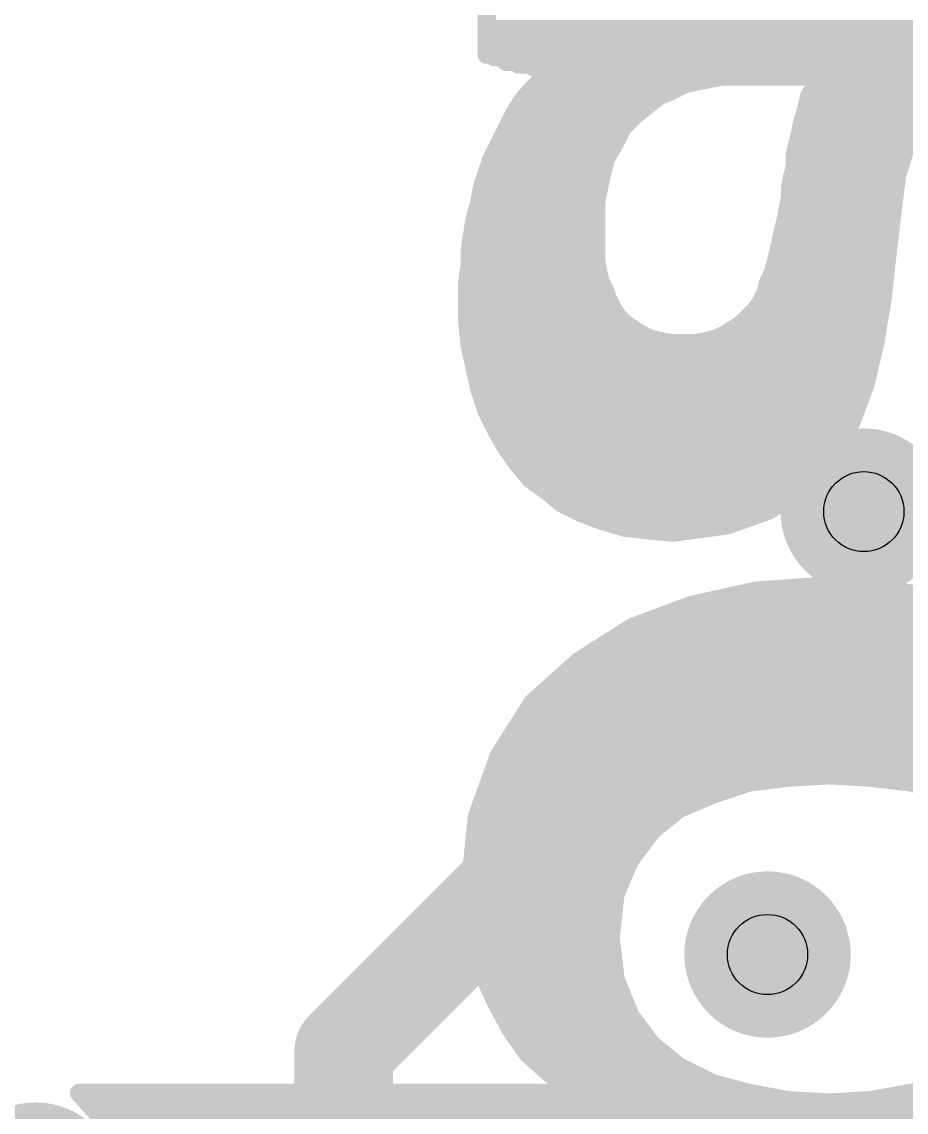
# Model space of a CAD drawing. Extents: x -44 to 63, y -21 to 59.
# Drawn here: x 7.166 to 10.811, y 24.036 to 28.53 of the extents above; entities that cross this region are included whole.
import ezdxf

# ---------------------------------------------------------------- set-up
doc = ezdxf.new("R2010")
doc.units = 0
for name, color, linetype in [('16', 132, 'CONTINUOUS'), ('18', 110, 'CONTINUOUS'), ('22', 40, 'CONTINUOUS'), ('44', 253, 'CONTINUOUS')]:
    doc.layers.add(name, color=color, linetype=linetype)

# ---------------------------------------------------------------- blocks, each defined once
blk = doc.blocks.new('ROUNDV')
at = {"const_width": 0.5}
blk.add_lwpolyline([(0, -0.25, 1), (0, 0.25, 1), (0, -0.25)], format="xyb", dxfattribs=at)

msp = doc.modelspace()

# ---------------------------------------------------------------- linework, layer by layer
at = {"layer": '16', "const_width": 0.4064}
for points in [[(8.4931, 24.2888), (9.8028, 25.5984)], [(9.8028, 25.5984), (13.2556, 25.5984)], [(8.4931, 20.0819), (8.4931, 24.2888)]]:
    msp.add_lwpolyline(points, dxfattribs=at)
at = {"layer": '16', "const_width": 0.2032}
for points in [[(9.8028, 25.7, 1), (9.8028, 25.4968)], [(9.8747, 25.5266, 1), (9.731, 25.6703)], [(8.5947, 24.2888, 1), (8.3915, 24.2888)], [(8.4213, 24.3606, 1), (8.565, 24.2169)]]:
    msp.add_lwpolyline(points, format="xyb", dxfattribs=at)
at = {"layer": '22', "const_width": 0.0762}
for points in [[(9.0825, 29.185), (9.0825, 28.395)], [(9.0825, 28.4988), (11.9084, 28.4988)], [(9.0825, 28.4226), (11.925, 28.4226)], [(9.0825, 28.395), (9.1025, 28.395)], [(9.1025, 28.395), (9.1125, 28.385)], [(9.1125, 28.385), (9.1325, 28.385)], [(9.1325, 28.385), (9.1525, 28.375)], [(9.1525, 28.375), (9.1625, 28.365)], [(9.1625, 28.365), (9.2025, 28.365)], [(9.2025, 28.365), (9.2125, 28.355)], [(9.2125, 28.355), (9.2525, 28.355)], [(9.2525, 28.355), (9.2725, 28.345)], [(9.2697, 28.3464), (11.9395, 28.3464)], [(9.2725, 28.345), (9.3525, 28.345)], [(9.3525, 28.345), (9.3125, 28.295)], [(9.3125, 28.295), (9.2625, 28.245)], [(9.9025, 28.275), (9.9525, 28.285)], [(9.9525, 28.285), (10.0025, 28.295)], [(10.0025, 28.295), (10.0525, 28.305)], [(10.0525, 28.305), (10.4725, 28.305)], [(10.4525, 28.285), (10.4325, 28.255)], [(10.4725, 28.305), (10.4525, 28.285)], [(9.2625, 28.245), (9.2225, 28.195)], [(9.2877, 28.2702), (9.8929, 28.2702)], [(9.7925, 28.225), (9.8425, 28.245)], [(9.8425, 28.245), (9.9025, 28.275)], [(10.4325, 28.255), (10.4125, 28.225)], [(10.4426, 28.2702), (10.9494, 28.2702)], [(9.2225, 28.195), (9.1925, 28.145)], [(9.2219, 28.194), (9.7538, 28.194)], [(9.7425, 28.185), (9.7925, 28.225)], [(10.4125, 28.225), (10.4025, 28.185)], [(10.4047, 28.194), (10.8797, 28.194)], [(9.1925, 28.145), (9.1625, 28.085)], [(9.6425, 28.095), (9.6925, 28.145)], [(9.6925, 28.145), (9.7425, 28.185)], [(10.3925, 28.145), (10.3825, 28.115)], [(10.4025, 28.185), (10.3925, 28.145)], [(10.8125, 28.025), (10.8525, 28.145)], [(9.1789, 28.1178), (9.6653, 28.1178)], [(10.3825, 28.115), (10.3725, 28.065)], [(10.3834, 28.1178), (10.8434, 28.1178)], [(9.1625, 28.085), (9.1325, 28.025)], [(9.6125, 28.035), (9.6425, 28.095)], [(10.3725, 28.065), (10.3625, 28.025)], [(9.1325, 28.025), (9.1025, 27.965)], [(9.1408, 28.0416), (9.6158, 28.0416)], [(9.5725, 27.965), (9.6125, 28.035)], [(10.3625, 28.025), (10.3525, 27.985)], [(10.3666, 28.0416), (10.818, 28.0416)], [(10.7725, 27.895), (10.8125, 28.025)], [(9.1025, 27.965), (9.0825, 27.905)], [(9.1027, 27.9654), (9.5727, 27.9654)], [(9.5525, 27.885), (9.5725, 27.965)], [(10.7725, 27.895), (10.3525, 27.985)], [(10.3525, 27.985), (10.3525, 27.935)], [(10.3525, 27.985), (10.7725, 27.895)], [(10.3525, 27.9654), (10.444, 27.9654)], [(10.444, 27.9654), (10.7942, 27.9654)], [(10.3525, 27.935), (10.3425, 27.895)], [(9.0825, 27.905), (9.0625, 27.845)], [(9.0772, 27.8892), (9.5536, 27.8892)], [(9.5325, 27.785), (9.5525, 27.885)], [(10.3425, 27.895), (10.3325, 27.845)], [(10.3413, 27.8892), (10.7718, 27.8892)], [(10.7525, 27.735), (10.7725, 27.895)], [(9.0625, 27.845), (9.0525, 27.785)], [(10.3325, 27.845), (10.3325, 27.805)], [(9.0525, 27.785), (9.0325, 27.715)], [(9.0572, 27.813), (9.5381, 27.813)], [(9.5325, 27.545), (9.5325, 27.785)], [(10.3325, 27.805), (10.3225, 27.755)], [(10.3325, 27.813), (10.7622, 27.813)], [(9.0387, 27.7368), (9.5325, 27.7368)], [(10.3225, 27.755), (10.3125, 27.705)], [(10.3189, 27.7368), (10.7527, 27.7368)], [(9.0325, 27.715), (9.0225, 27.655)], [(10.3125, 27.705), (10.3025, 27.665)], [(10.7325, 27.565), (10.7525, 27.735)], [(9.0225, 27.655), (9.0125, 27.585)], [(9.0234, 27.6606), (9.5325, 27.6606)], [(10.3025, 27.665), (10.2925, 27.615)], [(10.3016, 27.6606), (10.7437, 27.6606)], [(10.2925, 27.615), (10.2825, 27.575)], [(9.0125, 27.585), (9.0125, 27.525)], [(9.0125, 27.5844), (9.5325, 27.5844)], [(10.2825, 27.575), (10.2725, 27.535)], [(10.2849, 27.5844), (10.7348, 27.5844)], [(10.7125, 27.385), (10.7325, 27.565)], [(9.0125, 27.525), (9.0025, 27.455)], [(9.5425, 27.495), (9.5325, 27.545)], [(10.2725, 27.535), (10.2625, 27.495)], [(10.2725, 27.535), (10.7125, 27.385)], [(10.7125, 27.385), (10.2725, 27.535)], [(9.0101, 27.5082), (9.5399, 27.5082)], [(9.5525, 27.455), (9.5425, 27.495)], [(10.2625, 27.495), (10.2425, 27.455)], [(10.2658, 27.5082), (10.3511, 27.5082)], [(10.3511, 27.5082), (10.7262, 27.5082)], [(9.0025, 27.455), (9.0025, 27.295)], [(9.0025, 27.432), (9.564, 27.432)], [(9.5725, 27.415), (9.5525, 27.455)], [(10.2425, 27.455), (10.2325, 27.415)], [(10.2368, 27.432), (10.5746, 27.432)], [(10.5746, 27.432), (10.7177, 27.432)], [(9.5825, 27.385), (9.5725, 27.415)], [(9.6025, 27.345), (9.5825, 27.385)], [(10.2325, 27.415), (10.2125, 27.375)], [(10.6825, 27.205), (10.7125, 27.385)], [(9.0025, 27.3558), (9.5971, 27.3558)], [(9.6225, 27.315), (9.6025, 27.345)], [(10.1925, 27.345), (10.1625, 27.315)], [(10.2125, 27.375), (10.1925, 27.345)], [(10.1997, 27.3558), (10.7076, 27.3558)], [(9.0025, 27.295), (9.0125, 27.195)], [(9.6525, 27.285), (9.6225, 27.315)], [(10.1625, 27.315), (10.1325, 27.285)], [(9.004, 27.2796), (9.6606, 27.2796)], [(9.6825, 27.265), (9.6525, 27.285)], [(9.7125, 27.245), (9.6825, 27.265)], [(9.7525, 27.225), (9.7125, 27.245)], [(10.0725, 27.245), (10.0325, 27.225)], [(10.1025, 27.265), (10.0725, 27.245)], [(10.1325, 27.285), (10.1025, 27.265)], [(10.1244, 27.2796), (10.6949, 27.2796)], [(9.0117, 27.2034), (10.6821, 27.2034)], [(9.7925, 27.215), (9.7525, 27.225)], [(9.8425, 27.205), (9.7925, 27.215)], [(9.9425, 27.205), (9.8425, 27.205)], [(9.9925, 27.215), (9.9425, 27.205)], [(10.0325, 27.225), (9.9925, 27.215)], [(10.6425, 27.035), (10.6825, 27.205)], [(9.0125, 27.195), (9.0325, 27.105)], [(9.0276, 27.1272), (10.6642, 27.1272)], [(9.0325, 27.105), (9.0525, 27.015)], [(9.0445, 27.051), (10.6463, 27.051)], [(10.5825, 26.875), (10.6425, 27.035)], [(9.0525, 27.015), (9.0825, 26.925)], [(9.0659, 26.9748), (10.6199, 26.9748)], [(9.0825, 26.925), (9.1225, 26.845)], [(9.0957, 26.8986), (10.5914, 26.8986)], [(9.1225, 26.845), (9.1625, 26.775)], [(10.4925, 26.735), (10.5825, 26.875)], [(9.1354, 26.8224), (10.5487, 26.8224)], [(9.1625, 26.775), (9.2125, 26.705)], [(9.1831, 26.7462), (10.4997, 26.7462)], [(9.2125, 26.705), (9.2625, 26.645)], [(10.3825, 26.605), (10.4925, 26.735)], [(9.2417, 26.67), (10.4375, 26.67)], [(9.2625, 26.645), (9.3325, 26.595)], [(9.3325, 26.595), (9.3925, 26.545)], [(9.3339, 26.5938), (10.3651, 26.5938)], [(10.2425, 26.515), (10.3825, 26.605)], [(9.3925, 26.545), (9.4725, 26.505)], [(9.4473, 26.5176), (10.2465, 26.5176)], [(9.4725, 26.505), (9.5525, 26.475)], [(10.0725, 26.455), (10.2425, 26.515)], [(9.5525, 26.475), (9.6525, 26.445)], [(9.6525, 26.445), (9.7425, 26.435)], [(9.6849, 26.4414), (9.9728, 26.4414)], [(9.7425, 26.435), (9.8525, 26.425)], [(9.8525, 26.425), (10.0725, 26.455)], [(10.1925, 26.185), (9.9225, 26.125)], [(10.4725, 26.205), (10.1925, 26.185)], [(10.4925, 25.425), (10.4725, 26.205)], [(10.7725, 26.185), (10.4725, 26.205)], [(10.4725, 26.205), (10.4925, 25.425)], [(11.0525, 26.125), (10.7725, 26.185)], [(9.9225, 26.125), (9.6825, 26.035)], [(9.9747, 26.1366), (10.4743, 26.1366)], [(10.4743, 26.1366), (10.9984, 26.1366)], [(9.6825, 26.035), (9.4625, 25.895)], [(9.6825, 26.035), (10.0125, 25.345)], [(10.0125, 25.345), (9.6825, 26.035)], [(9.7502, 26.0604), (10.4762, 26.0604)], [(10.4762, 26.0604), (11.2319, 26.0604)], [(9.6027, 25.9842), (9.7068, 25.9842)], [(9.7068, 25.9842), (10.4782, 25.9842)], [(10.4782, 25.9842), (11.386, 25.9842)], [(9.4625, 25.895), (9.2725, 25.725)], [(9.4829, 25.908), (9.7432, 25.908)], [(9.7432, 25.908), (10.4801, 25.908)], [(10.4801, 25.908), (11.5111, 25.908)], [(9.3919, 25.8318), (9.7797, 25.8318)], [(9.7797, 25.8318), (10.4821, 25.8318)], [(10.4821, 25.8318), (11.5992, 25.8318)], [(9.2725, 25.725), (9.1325, 25.505)], [(9.3067, 25.7556), (9.8161, 25.7556)], [(9.8161, 25.7556), (10.484, 25.7556)], [(10.484, 25.7556), (11.6796, 25.7556)], [(9.2435, 25.6794), (9.8526, 25.6794)], [(9.8526, 25.6794), (10.486, 25.6794)], [(10.486, 25.6794), (11.7468, 25.6794)], [(9.195, 25.6032), (9.889, 25.6032)], [(9.889, 25.6032), (10.4879, 25.6032)], [(10.4879, 25.6032), (11.7987, 25.6032)], [(9.1325, 25.505), (9.0425, 25.255)], [(9.1465, 25.527), (9.9255, 25.527)], [(9.9255, 25.527), (10.4899, 25.527)], [(10.4899, 25.527), (11.8507, 25.527)], [(9.113, 25.4508), (9.9619, 25.4508)], [(9.9619, 25.4508), (10.4918, 25.4508)], [(10.4918, 25.4508), (11.8872, 25.4508)], [(10.1625, 25.395), (10.3225, 25.415)], [(10.3225, 25.415), (10.4925, 25.425)], [(10.4925, 25.425), (10.6625, 25.415)], [(10.6625, 25.415), (10.8325, 25.395)], [(9.0856, 25.3746), (9.9983, 25.3746)], [(9.9983, 25.3746), (10.1013, 25.3746)], [(10.0125, 25.345), (10.1625, 25.395)], [(10.8325, 25.395), (10.9825, 25.345)], [(9.8725, 25.285), (10.0125, 25.345)], [(9.0581, 25.2984), (9.9038, 25.2984)], [(9.7625, 25.195), (9.8725, 25.285)], [(9.0425, 25.255), (9.0125, 24.965)], [(9.0391, 25.2222), (9.7957, 25.2222)], [(9.6725, 25.075), (9.7625, 25.195)], [(9.0312, 25.146), (9.7257, 25.146)], [(9.0233, 25.0698), (9.6703, 25.0698)], [(9.6125, 24.935), (9.6725, 25.075)], [(9.0125, 24.965), (9.0225, 24.835)], [(9.0155, 24.9936), (9.6376, 24.9936)], [(9.0162, 24.9174), (9.6105, 24.9174)], [(9.5925, 24.755), (9.6125, 24.935)], [(9.022, 24.8412), (9.6021, 24.8412)], [(9.0225, 24.835), (9.0425, 24.715)], [(9.0342, 24.765), (9.5936, 24.765)], [(9.6125, 24.585), (9.5925, 24.755)], [(9.0425, 24.715), (9.0725, 24.595)], [(9.0491, 24.6888), (9.6003, 24.6888)], [(9.0681, 24.6126), (9.6093, 24.6126)], [(9.0725, 24.595), (9.1225, 24.485)], [(9.6725, 24.435), (9.6125, 24.585)], [(9.0991, 24.5364), (9.6319, 24.5364)], [(9.1225, 24.485), (9.1825, 24.375)], [(9.136, 24.4602), (9.6624, 24.4602)], [(9.7625, 24.315), (9.6725, 24.435)], [(9.1776, 24.384), (9.7108, 24.384)], [(9.1825, 24.375), (9.2525, 24.275)], [(9.2295, 24.3078), (9.7713, 24.3078)], [(9.8725, 24.225), (9.7625, 24.315)], [(9.2525, 24.275), (9.3425, 24.195)], [(9.3013, 24.2316), (9.8644, 24.2316)], [(9.3425, 24.195), (9.4425, 24.115)], [(10.0125, 24.155), (9.8725, 24.225)], [(9.392, 24.1554), (10.0117, 24.1554)], [(10.1625, 24.115), (10.0125, 24.155)], [(10.9825, 24.155), (10.8325, 24.115)], [(9.4425, 24.115), (7.4025, 24.115)], [(7.4025, 24.115), (7.4925, 24.015)], [(10.3225, 24.085), (10.1625, 24.115)], [(10.8325, 24.115), (10.6625, 24.085)], [(7.4347, 24.0792), (10.4211, 24.0792)], [(10.4925, 24.075), (10.3225, 24.085)], [(10.6625, 24.085), (10.4925, 24.075)], [(10.5639, 24.0792), (11.5583, 24.0792)], [(7.4925, 24.015), (7.5725, 23.915)], [(7.5021, 24.003), (11.9045, 24.003)]]:
    msp.add_lwpolyline(points, dxfattribs=at)
at = {"layer": '22', "const_width": 0.0381}
for points in [[(9.0825, 28.5179, 1), (9.0825, 28.4798)], [(9.0825, 28.4417, 1), (9.0825, 28.4036)], [(9.0634, 28.395, 1), (9.1015, 28.395)], [(9.0825, 28.4141, 1), (9.0825, 28.376)], [(9.116, 28.4085, 1), (9.089, 28.3815)], [(9.1125, 28.4041, 1), (9.1125, 28.366)], [(9.099, 28.3715, 1), (9.126, 28.3985)], [(9.1025, 28.376, 1), (9.1025, 28.4141)], [(9.141, 28.402, 1), (9.124, 28.368)], [(9.1325, 28.366, 1), (9.1325, 28.4041)], [(9.166, 28.3885, 1), (9.139, 28.3615)], [(9.144, 28.358, 1), (9.161, 28.392)], [(9.1625, 28.3841, 1), (9.1625, 28.346)], [(9.149, 28.3515, 1), (9.176, 28.3785)], [(9.216, 28.3785, 1), (9.189, 28.3515)], [(9.2125, 28.3741, 1), (9.2125, 28.336)], [(9.199, 28.3415, 1), (9.226, 28.3685)], [(9.2025, 28.346, 1), (9.2025, 28.3841)], [(9.261, 28.372, 1), (9.244, 28.338)], [(9.2697, 28.3655, 1), (9.2697, 28.3274)], [(9.2525, 28.336, 1), (9.2525, 28.3741)], [(9.2725, 28.3641, 1), (9.2725, 28.326)], [(9.264, 28.328, 1), (9.281, 28.362)], [(9.3674, 28.3331, 1), (9.3376, 28.3569)], [(9.3525, 28.326, 1), (9.3525, 28.3641)], [(9.2976, 28.3069, 1), (9.3274, 28.2831)], [(9.326, 28.2815, 1), (9.299, 28.3085)], [(9.9488, 28.3037, 1), (9.9562, 28.2663)], [(9.9562, 28.2663, 1), (9.9488, 28.3037)], [(9.9988, 28.3137, 1), (10.0062, 28.2763)], [(10.0062, 28.2763, 1), (9.9988, 28.3137)], [(10.0525, 28.324, 1), (10.0525, 28.2859)], [(10.0562, 28.2863, 1), (10.0488, 28.3237)], [(10.439, 28.2985, 1), (10.466, 28.2715)], [(10.4684, 28.2744, 1), (10.4366, 28.2956)], [(10.486, 28.2915, 1), (10.459, 28.3185)], [(10.4725, 28.2859, 1), (10.4725, 28.324)], [(9.249, 28.2585, 1), (9.276, 28.2315)], [(9.2774, 28.2331, 1), (9.2476, 28.2569)], [(9.2877, 28.2893, 1), (9.2877, 28.2512)], [(9.834, 28.262, 1), (9.851, 28.228)], [(9.8496, 28.2273, 1), (9.8354, 28.2627)], [(9.8988, 28.2937, 1), (9.9062, 28.2563)], [(9.8929, 28.2512, 1), (9.8929, 28.2893)], [(9.911, 28.258, 1), (9.894, 28.292)], [(10.4166, 28.2656, 1), (10.4484, 28.2444)], [(10.4484, 28.2444, 1), (10.4166, 28.2656)], [(10.4426, 28.2893, 1), (10.4426, 28.2512)], [(9.2219, 28.2131, 1), (9.2219, 28.175)], [(9.2076, 28.2069, 1), (9.2374, 28.1831)], [(9.2388, 28.1852, 1), (9.2062, 28.2048)], [(9.7538, 28.175, 1), (9.7538, 28.2131)], [(9.7854, 28.2427, 1), (9.7996, 28.2073)], [(9.8044, 28.2101, 1), (9.7806, 28.2399)], [(10.4047, 28.2131, 1), (10.4047, 28.175)], [(10.3966, 28.2356, 1), (10.4284, 28.2144)], [(10.431, 28.2204, 1), (10.394, 28.2296)], [(9.2095, 28.1365, 1), (9.1755, 28.1535)], [(9.6806, 28.1599, 1), (9.7044, 28.1301)], [(9.706, 28.1315, 1), (9.679, 28.1585)], [(9.7306, 28.1999, 1), (9.7544, 28.1701)], [(9.7544, 28.1701, 1), (9.7306, 28.1999)], [(10.4106, 28.139, 1), (10.3744, 28.151)], [(10.384, 28.1896, 1), (10.421, 28.1804)], [(10.421, 28.1804, 1), (10.384, 28.1896)], [(9.1789, 28.1369, 1), (9.1789, 28.0988)], [(9.1762, 28.1548, 1), (9.2088, 28.1352)], [(9.6653, 28.0988, 1), (9.6653, 28.1369)], [(10.3644, 28.121, 1), (10.4006, 28.109)], [(10.4012, 28.1113, 1), (10.3638, 28.1187)], [(10.3834, 28.1369, 1), (10.3834, 28.0988)], [(10.374, 28.1496, 1), (10.411, 28.1404)], [(9.1455, 28.0935, 1), (9.1795, 28.0765)], [(9.1795, 28.0765, 1), (9.1455, 28.0935)], [(9.629, 28.1085, 1), (9.656, 28.0815)], [(9.6595, 28.0865, 1), (9.6255, 28.1035)], [(10.391, 28.0604, 1), (10.354, 28.0696)], [(9.1155, 28.0335, 1), (9.1495, 28.0165)], [(9.1495, 28.0165, 1), (9.1155, 28.0335)], [(9.1408, 28.0607, 1), (9.1408, 28.0226)], [(9.5955, 28.0435, 1), (9.6295, 28.0265)], [(9.629, 28.0255, 1), (9.596, 28.0445)], [(9.6158, 28.0226, 1), (9.6158, 28.0607)], [(10.344, 28.0296, 1), (10.381, 28.0204)], [(10.381, 28.0204, 1), (10.344, 28.0296)], [(10.3666, 28.0607, 1), (10.3666, 28.0226)], [(10.3538, 28.0687, 1), (10.3912, 28.0613)], [(10.7944, 28.031, 1), (10.8306, 28.019)], [(10.8307, 28.0194, 1), (10.7943, 28.0306)], [(10.818, 28.0226, 1), (10.818, 28.0607)], [(9.1027, 27.9845, 1), (9.1027, 27.9464)], [(9.1206, 27.959, 1), (9.0844, 27.971)], [(9.591, 27.9604, 1), (9.554, 27.9696)], [(9.5727, 27.9464, 1), (9.5727, 27.9845)], [(10.3565, 28.0036, 1), (10.3485, 27.9664)], [(10.3565, 28.0036, 1), (10.3485, 27.9664)], [(10.334, 27.9896, 1), (10.371, 27.9804)], [(10.3525, 27.9845, 1), (10.3525, 27.9464)], [(10.3716, 27.985, 1), (10.3335, 27.985)], [(10.444, 27.9845, 1), (10.444, 27.9464)], [(10.444, 27.9464, 1), (10.444, 27.9845)], [(10.7942, 27.9464, 1), (10.7942, 27.9845)], [(9.0855, 27.9735, 1), (9.1195, 27.9565)], [(9.556, 27.9745, 1), (9.589, 27.9555)], [(10.3335, 27.935, 1), (10.3716, 27.935)], [(10.371, 27.9304, 1), (10.334, 27.9396)], [(9.0772, 27.9083, 1), (9.0772, 27.8702)], [(9.0644, 27.911, 1), (9.1006, 27.899)], [(9.1006, 27.899, 1), (9.0644, 27.911)], [(9.5712, 27.8813, 1), (9.5338, 27.8887)], [(9.5536, 27.8702, 1), (9.5536, 27.9083)], [(10.3413, 27.9083, 1), (10.3413, 27.8702)], [(10.324, 27.8996, 1), (10.361, 27.8904)], [(10.3612, 27.8913, 1), (10.3238, 27.8987)], [(10.7543, 27.9006, 1), (10.7907, 27.8894)], [(10.7914, 27.8926, 1), (10.7536, 27.8974)], [(10.7685, 27.8764, 1), (10.7765, 27.9136)], [(10.7685, 27.8764, 1), (10.7765, 27.9136)], [(10.7718, 27.8702, 1), (10.7718, 27.9083)], [(9.0444, 27.851, 1), (9.0806, 27.839)], [(9.0813, 27.8419, 1), (9.0437, 27.8481)], [(9.534, 27.8896, 1), (9.571, 27.8804)], [(10.3516, 27.845, 1), (10.3135, 27.845)], [(10.3138, 27.8487, 1), (10.3512, 27.8413)], [(9.0708, 27.7798, 1), (9.0342, 27.7902)], [(9.0572, 27.8321, 1), (9.0572, 27.794)], [(9.5516, 27.785, 1), (9.5135, 27.785)], [(9.5381, 27.794, 1), (9.5381, 27.8321)], [(10.3325, 27.8321, 1), (10.3325, 27.794)], [(10.3135, 27.805, 1), (10.3516, 27.805)], [(10.3512, 27.8013, 1), (10.3138, 27.8087)], [(10.7622, 27.794, 1), (10.7622, 27.8321)], [(9.0387, 27.7559, 1), (9.0387, 27.7178)], [(9.0337, 27.7881, 1), (9.0713, 27.7819)], [(9.5138, 27.7887, 1), (9.5512, 27.7813)], [(9.5325, 27.7178, 1), (9.5325, 27.7559)], [(10.3189, 27.7559, 1), (10.3189, 27.7178)], [(10.3038, 27.7587, 1), (10.3412, 27.7513)], [(10.3412, 27.7513, 1), (10.3038, 27.7587)], [(10.7527, 27.7178, 1), (10.7527, 27.7559)], [(9.0142, 27.7202, 1), (9.0508, 27.7098)], [(9.0513, 27.7119, 1), (9.0137, 27.7181)], [(10.331, 27.7004, 1), (10.294, 27.7096)], [(10.7336, 27.7374, 1), (10.7714, 27.7326)], [(10.7714, 27.7328, 1), (10.7336, 27.7372)], [(9.0414, 27.6523, 1), (9.0036, 27.6577)], [(9.0234, 27.6797, 1), (9.0234, 27.6416)], [(9.5325, 27.6416, 1), (9.5325, 27.6797)], [(10.3016, 27.6797, 1), (10.3016, 27.6416)], [(10.284, 27.6696, 1), (10.321, 27.6604)], [(10.3212, 27.6613, 1), (10.2838, 27.6687)], [(10.2938, 27.7087, 1), (10.3312, 27.7013)], [(10.7437, 27.6416, 1), (10.7437, 27.6797)], [(9.0037, 27.6581, 1), (9.0413, 27.6519)], [(10.311, 27.6104, 1), (10.274, 27.6196)], [(9.0316, 27.585, 1), (8.9935, 27.585)], [(9.0125, 27.6035, 1), (9.0125, 27.5654)], [(8.9936, 27.5877, 1), (9.0314, 27.5823)], [(9.5325, 27.5654, 1), (9.5325, 27.6035)], [(10.264, 27.5796, 1), (10.301, 27.5704)], [(10.301, 27.5704, 1), (10.264, 27.5796)], [(10.2849, 27.6035, 1), (10.2849, 27.5654)], [(10.2738, 27.6187, 1), (10.3112, 27.6113)], [(10.7514, 27.5629, 1), (10.7136, 27.5671)], [(10.7348, 27.5654, 1), (10.7348, 27.6035)], [(9.0314, 27.5223, 1), (8.9936, 27.5277)], [(9.5512, 27.5487, 1), (9.5138, 27.5413)], [(9.5135, 27.545, 1), (9.5516, 27.545)], [(10.2786, 27.553, 1), (10.2664, 27.517)], [(10.2786, 27.553, 1), (10.2664, 27.517)], [(10.254, 27.5396, 1), (10.291, 27.5304)], [(10.291, 27.5304, 1), (10.254, 27.5396)], [(10.7136, 27.5672, 1), (10.7514, 27.5628)], [(9.0101, 27.5273, 1), (9.0101, 27.4892)], [(8.9935, 27.525, 1), (9.0316, 27.525)], [(9.561, 27.4996, 1), (9.524, 27.4904)], [(9.5238, 27.4913, 1), (9.5612, 27.4987)], [(9.5399, 27.4892, 1), (9.5399, 27.5273)], [(10.244, 27.4996, 1), (10.281, 27.4904)], [(10.2795, 27.4865, 1), (10.2455, 27.5035)], [(10.2658, 27.5273, 1), (10.2658, 27.4892)], [(10.3511, 27.5273, 1), (10.3511, 27.4892)], [(10.3511, 27.4892, 1), (10.3511, 27.5273)], [(10.7262, 27.4892, 1), (10.7262, 27.5273)], [(9.0216, 27.455, 1), (8.9835, 27.455)], [(8.9836, 27.4577, 1), (9.0214, 27.4523)], [(9.0025, 27.4511, 1), (9.0025, 27.413)], [(9.5695, 27.4635, 1), (9.5355, 27.4465)], [(9.534, 27.4504, 1), (9.571, 27.4596)], [(9.564, 27.413, 1), (9.564, 27.4511)], [(10.2368, 27.4511, 1), (10.2368, 27.413)], [(10.2255, 27.4635, 1), (10.2595, 27.4465)], [(10.261, 27.4504, 1), (10.224, 27.4596)], [(10.5746, 27.4511, 1), (10.5746, 27.413)], [(10.5746, 27.413, 1), (10.5746, 27.4511)], [(10.7177, 27.413, 1), (10.7177, 27.4511)], [(9.5906, 27.421, 1), (9.5544, 27.409)], [(9.5555, 27.4065, 1), (9.5895, 27.4235)], [(9.5995, 27.3935, 1), (9.5655, 27.3765)], [(10.214, 27.4196, 1), (10.251, 27.4104)], [(10.2495, 27.4065, 1), (10.2155, 27.4235)], [(10.7313, 27.3819, 1), (10.6937, 27.3881)], [(10.7064, 27.367, 1), (10.7186, 27.403)], [(10.7064, 27.367, 1), (10.7186, 27.403)], [(9.0025, 27.3749, 1), (9.0025, 27.3368)], [(9.5644, 27.379, 1), (9.6006, 27.391)], [(9.6184, 27.3556, 1), (9.5866, 27.3344)], [(9.5855, 27.3365, 1), (9.6195, 27.3535)], [(9.5971, 27.3368, 1), (9.5971, 27.3749)], [(10.1766, 27.3556, 1), (10.2084, 27.3344)], [(10.206, 27.3315, 1), (10.179, 27.3585)], [(10.1997, 27.3749, 1), (10.1997, 27.3368)], [(10.1955, 27.3835, 1), (10.2295, 27.3665)], [(10.2284, 27.3644, 1), (10.1966, 27.3856)], [(10.6936, 27.3871, 1), (10.7314, 27.3829)], [(10.7076, 27.3368, 1), (10.7076, 27.3749)], [(9.0215, 27.2969, 1), (8.9835, 27.2931)], [(9.636, 27.3285, 1), (9.609, 27.3015)], [(9.6066, 27.3044, 1), (9.6384, 27.3256)], [(10.149, 27.3285, 1), (10.176, 27.3015)], [(10.176, 27.3015, 1), (10.149, 27.3285)], [(8.9835, 27.295, 1), (9.0216, 27.295)], [(9.004, 27.2987, 1), (9.004, 27.2606)], [(9.6631, 27.3009, 1), (9.6419, 27.2691)], [(9.639, 27.2715, 1), (9.666, 27.2985)], [(9.6606, 27.2606, 1), (9.6606, 27.2987)], [(9.6931, 27.2809, 1), (9.6719, 27.2491)], [(9.6719, 27.2491, 1), (9.6931, 27.2809)], [(9.721, 27.262, 1), (9.704, 27.228)], [(9.7019, 27.2291, 1), (9.7231, 27.2609)], [(10.0619, 27.2609, 1), (10.0831, 27.2291)], [(10.081, 27.228, 1), (10.064, 27.262)], [(10.0919, 27.2809, 1), (10.1131, 27.2491)], [(10.1131, 27.2491, 1), (10.0919, 27.2809)], [(10.1244, 27.2987, 1), (10.1244, 27.2606)], [(10.119, 27.2985, 1), (10.146, 27.2715)], [(10.1431, 27.2691, 1), (10.1219, 27.3009)], [(10.6949, 27.2606, 1), (10.6949, 27.2987)], [(9.0117, 27.2225, 1), (9.0117, 27.1844)], [(9.7571, 27.2435, 1), (9.7479, 27.2065)], [(9.744, 27.208, 1), (9.761, 27.242)], [(9.7962, 27.2337, 1), (9.7888, 27.1963)], [(9.7879, 27.1965, 1), (9.7971, 27.2335)], [(9.8425, 27.2241, 1), (9.8425, 27.186)], [(9.8388, 27.1863, 1), (9.8462, 27.2237)], [(9.9388, 27.2237, 1), (9.9462, 27.1863)], [(9.9425, 27.186, 1), (9.9425, 27.2241)], [(9.9879, 27.2335, 1), (9.9971, 27.1965)], [(9.9962, 27.1963, 1), (9.9888, 27.2337)], [(10.024, 27.242, 1), (10.041, 27.208)], [(10.0371, 27.2065, 1), (10.0279, 27.2435)], [(10.701, 27.2006, 1), (10.664, 27.2094)], [(10.6821, 27.1844, 1), (10.6821, 27.2225)], [(9.0311, 27.1991, 1), (8.9939, 27.1909)], [(8.9935, 27.1931, 1), (9.0315, 27.1969)], [(10.6637, 27.2081, 1), (10.7013, 27.2019)], [(9.0276, 27.1463, 1), (9.0276, 27.1082)], [(10.6642, 27.1082, 1), (10.6642, 27.1463)], [(9.0511, 27.1091, 1), (9.0139, 27.1009)], [(9.0139, 27.1009, 1), (9.0511, 27.1091)], [(9.0445, 27.0701, 1), (9.0445, 27.032)], [(10.624, 27.0394, 1), (10.661, 27.0306)], [(10.6603, 27.0283, 1), (10.6247, 27.0417)], [(10.6463, 27.032, 1), (10.6463, 27.0701)], [(9.0706, 27.021, 1), (9.0344, 27.009)], [(9.0339, 27.0109, 1), (9.0711, 27.0191)], [(9.0659, 26.9939, 1), (9.0659, 26.9558)], [(10.6199, 26.9558, 1), (10.6199, 26.9939)], [(9.0995, 26.9335, 1), (9.0655, 26.9165)], [(9.0644, 26.919, 1), (9.1006, 26.931)], [(9.0957, 26.9177, 1), (9.0957, 26.8796)], [(10.5914, 26.8796, 1), (10.5914, 26.9177)], [(9.139, 26.8545, 1), (9.106, 26.8355)], [(10.5647, 26.8817, 1), (10.6003, 26.8683)], [(10.5985, 26.8647, 1), (10.5665, 26.8853)], [(9.1055, 26.8365, 1), (9.1395, 26.8535)], [(9.1354, 26.8415, 1), (9.1354, 26.8034)], [(10.5487, 26.8034, 1), (10.5487, 26.8415)], [(9.178, 26.7861, 1), (9.147, 26.7639)], [(9.146, 26.7655, 1), (9.179, 26.7845)], [(9.1831, 26.7653, 1), (9.1831, 26.7272)], [(9.2271, 26.7172, 1), (9.1979, 26.6928)], [(10.4765, 26.7453, 1), (10.5085, 26.7247)], [(10.507, 26.7227, 1), (10.478, 26.7473)], [(10.4997, 26.7272, 1), (10.4997, 26.7653)], [(9.197, 26.6939, 1), (9.228, 26.7161)], [(9.2417, 26.6891, 1), (9.2417, 26.651)], [(10.4375, 26.651, 1), (10.4375, 26.6891)], [(9.2736, 26.6605, 1), (9.2514, 26.6295)], [(9.2479, 26.6328, 1), (9.2771, 26.6572)], [(9.3447, 26.6096, 1), (9.3203, 26.5804)], [(9.3339, 26.6129, 1), (9.3339, 26.5748)], [(9.3214, 26.5795, 1), (9.3436, 26.6105)], [(10.368, 26.6173, 1), (10.397, 26.5927)], [(10.3651, 26.5748, 1), (10.3651, 26.6129)], [(10.3928, 26.589, 1), (10.3722, 26.621)], [(9.401, 26.562, 1), (9.384, 26.528)], [(9.3803, 26.5304, 1), (9.4047, 26.5596)], [(9.4473, 26.5367, 1), (9.4473, 26.4986)], [(9.4792, 26.5228, 1), (9.4658, 26.4872)], [(9.464, 26.488, 1), (9.481, 26.522)], [(10.2322, 26.531, 1), (10.2528, 26.499)], [(10.2488, 26.497, 1), (10.2362, 26.533)], [(10.2465, 26.4986, 1), (10.2465, 26.5367)], [(9.558, 26.4932, 1), (9.547, 26.4568)], [(9.5458, 26.4572, 1), (9.5592, 26.4928)], [(9.6546, 26.4639, 1), (9.6504, 26.4261)], [(9.647, 26.4268, 1), (9.658, 26.4632)], [(9.6849, 26.4605, 1), (9.6849, 26.4224)], [(9.7442, 26.454, 1), (9.7408, 26.416)], [(9.7404, 26.4161, 1), (9.7446, 26.4539)], [(9.9728, 26.4224, 1), (9.9728, 26.4605)], [(10.0662, 26.473, 1), (10.0788, 26.437)], [(10.0751, 26.4361, 1), (10.0699, 26.4739)], [(9.8499, 26.4439, 1), (9.8551, 26.4061)], [(9.8508, 26.406, 1), (9.8542, 26.444)], [(10.1911, 26.204, 1), (10.1939, 26.166)], [(10.1966, 26.1664, 1), (10.1884, 26.2036)], [(10.4915, 26.2055, 1), (10.4535, 26.2045)], [(10.4738, 26.224, 1), (10.4712, 26.186)], [(10.4915, 26.2055, 1), (10.4535, 26.2045)], [(10.4739, 26.186, 1), (10.4711, 26.224)], [(10.7765, 26.2036, 1), (10.7685, 26.1664)], [(10.7712, 26.166, 1), (10.7738, 26.204)], [(9.9184, 26.1436, 1), (9.9266, 26.1064)], [(9.9292, 26.1072, 1), (9.9158, 26.1428)], [(9.9747, 26.1557, 1), (9.9747, 26.1176)], [(10.4743, 26.1557, 1), (10.4743, 26.1176)], [(10.4743, 26.1176, 1), (10.4743, 26.1557)], [(9.6997, 26.0432, 1), (9.6653, 26.0268)], [(9.6997, 26.0432, 1), (9.6653, 26.0268)], [(9.6758, 26.0528, 1), (9.6892, 26.0172)], [(9.6927, 26.0189, 1), (9.6723, 26.0511)], [(9.7502, 26.0795, 1), (9.7502, 26.0414)], [(10.4762, 26.0795, 1), (10.4762, 26.0414)], [(10.4762, 26.0414, 1), (10.4762, 26.0795)], [(9.6027, 26.0033, 1), (9.6027, 25.9652)], [(9.7068, 26.0033, 1), (9.7068, 25.9652)], [(9.7068, 25.9652, 1), (9.7068, 26.0033)], [(10.4782, 26.0033, 1), (10.4782, 25.9652)], [(10.4782, 25.9652, 1), (10.4782, 26.0033)], [(9.4752, 25.8808, 1), (9.4498, 25.9092)], [(9.4829, 25.9271, 1), (9.4829, 25.889)], [(9.7432, 25.9271, 1), (9.7432, 25.889)], [(9.7432, 25.889, 1), (9.7432, 25.9271)], [(10.4801, 25.9271, 1), (10.4801, 25.889)], [(10.4801, 25.889, 1), (10.4801, 25.9271)], [(9.4523, 25.9111, 1), (9.4727, 25.8789)], [(9.3919, 25.8509, 1), (9.3919, 25.8128)], [(9.7797, 25.8509, 1), (9.7797, 25.8128)], [(9.7797, 25.8128, 1), (9.7797, 25.8509)], [(10.4821, 25.8509, 1), (10.4821, 25.8128)], [(10.4821, 25.8128, 1), (10.4821, 25.8509)], [(9.2598, 25.7392, 1), (9.2852, 25.7108)], [(9.2886, 25.7148, 1), (9.2564, 25.7352)], [(9.3067, 25.7747, 1), (9.3067, 25.7366)], [(9.8161, 25.7747, 1), (9.8161, 25.7366)], [(9.8161, 25.7366, 1), (9.8161, 25.7747)], [(10.484, 25.7747, 1), (10.484, 25.7366)], [(10.484, 25.7366, 1), (10.484, 25.7747)], [(9.2435, 25.6985, 1), (9.2435, 25.6604)], [(9.8526, 25.6985, 1), (9.8526, 25.6604)], [(9.8526, 25.6604, 1), (9.8526, 25.6985)], [(10.486, 25.6985, 1), (10.486, 25.6604)], [(10.486, 25.6604, 1), (10.486, 25.6985)], [(9.195, 25.6223, 1), (9.195, 25.5842)], [(9.889, 25.6223, 1), (9.889, 25.5842)], [(9.889, 25.5842, 1), (9.889, 25.6223)], [(10.4879, 25.6223, 1), (10.4879, 25.5842)], [(10.4879, 25.5842, 1), (10.4879, 25.6223)], [(9.1164, 25.5152, 1), (9.1486, 25.4948)], [(9.1504, 25.4985, 1), (9.1146, 25.5115)], [(9.1465, 25.5461, 1), (9.1465, 25.508)], [(9.9255, 25.5461, 1), (9.9255, 25.508)], [(9.9255, 25.508, 1), (9.9255, 25.5461)], [(10.4899, 25.5461, 1), (10.4899, 25.508)], [(10.4899, 25.508, 1), (10.4899, 25.5461)], [(9.113, 25.4699, 1), (9.113, 25.4318)], [(9.9619, 25.4699, 1), (9.9619, 25.4318)], [(9.9619, 25.4318, 1), (9.9619, 25.4699)], [(10.4918, 25.4699, 1), (10.4918, 25.4318)], [(10.4918, 25.4318, 1), (10.4918, 25.4699)], [(10.3214, 25.434, 1), (10.3236, 25.396)], [(10.3249, 25.3961, 1), (10.3201, 25.4339)], [(10.4936, 25.444, 1), (10.4914, 25.406)], [(10.4735, 25.4245, 1), (10.5115, 25.4255)], [(10.4735, 25.4245, 1), (10.5115, 25.4255)], [(10.4936, 25.406, 1), (10.4914, 25.444)], [(10.6647, 25.4339, 1), (10.6603, 25.3961)], [(10.6614, 25.396, 1), (10.6636, 25.434)], [(9.0856, 25.3937, 1), (9.0856, 25.3556)], [(9.9983, 25.3937, 1), (9.9983, 25.3556)], [(9.9983, 25.3556, 1), (9.9983, 25.3937)], [(10.1013, 25.3556, 1), (10.1013, 25.3937)], [(10.1601, 25.4139, 1), (10.1649, 25.3761)], [(10.1685, 25.3769, 1), (10.1565, 25.4131)], [(10.8385, 25.4131, 1), (10.8265, 25.3769)], [(10.0065, 25.3631, 1), (10.0185, 25.3269)], [(9.9953, 25.3368, 1), (10.0297, 25.3532)], [(9.9953, 25.3368, 1), (10.0297, 25.3532)], [(10.02, 25.3275, 1), (10.005, 25.3625)], [(9.0581, 25.3175, 1), (9.0581, 25.2794)], [(9.865, 25.3025, 1), (9.88, 25.2675)], [(9.8846, 25.2703, 1), (9.8604, 25.2997)], [(9.9038, 25.2794, 1), (9.9038, 25.3175)], [(9.0391, 25.2413, 1), (9.0391, 25.2032)], [(9.0246, 25.2615, 1), (9.0604, 25.2485)], [(9.0614, 25.253, 1), (9.0236, 25.257)], [(9.7957, 25.2032, 1), (9.7957, 25.2413)], [(9.7504, 25.2097, 1), (9.7746, 25.1803)], [(9.7777, 25.1836, 1), (9.7473, 25.2064)], [(9.0312, 25.1651, 1), (9.0312, 25.127)], [(9.7257, 25.127, 1), (9.7257, 25.1651)], [(9.0233, 25.0889, 1), (9.0233, 25.0508)], [(9.6573, 25.0864, 1), (9.6877, 25.0636)], [(9.69, 25.0675, 1), (9.655, 25.0825)], [(9.6703, 25.0508, 1), (9.6703, 25.0889)], [(9.0315, 24.9665, 1), (8.9935, 24.9635)], [(9.0155, 25.0127, 1), (9.0155, 24.9746)], [(9.6376, 24.9746, 1), (9.6376, 25.0127)], [(8.9936, 24.967, 1), (9.0314, 24.963)], [(9.0162, 24.9365, 1), (9.0162, 24.8984)], [(9.595, 24.9425, 1), (9.63, 24.9275)], [(9.6314, 24.9329, 1), (9.5936, 24.9371)], [(9.6105, 24.8984, 1), (9.6105, 24.9365)], [(9.022, 24.8603, 1), (9.022, 24.8222)], [(9.0413, 24.8381, 1), (9.0037, 24.8319)], [(9.0035, 24.8335, 1), (9.0415, 24.8365)], [(9.6021, 24.8222, 1), (9.6021, 24.8603)], [(9.0342, 24.7841, 1), (9.0342, 24.746)], [(9.6114, 24.7572, 1), (9.5736, 24.7528)], [(9.5736, 24.7571, 1), (9.6114, 24.7529)], [(9.5936, 24.746, 1), (9.5936, 24.7841)], [(9.061, 24.7196, 1), (9.024, 24.7104)], [(9.0237, 24.7119, 1), (9.0613, 24.7181)], [(9.0491, 24.7079, 1), (9.0491, 24.6698)], [(9.6003, 24.6698, 1), (9.6003, 24.7079)], [(9.0681, 24.6317, 1), (9.0681, 24.5936)], [(9.0898, 24.6029, 1), (9.0552, 24.5871)], [(9.6093, 24.5936, 1), (9.6093, 24.6317)], [(9.054, 24.5904, 1), (9.091, 24.5996)], [(9.6302, 24.5921, 1), (9.5948, 24.5779)], [(9.5936, 24.5828, 1), (9.6314, 24.5872)], [(9.0991, 24.5555, 1), (9.0991, 24.5174)], [(9.6319, 24.5174, 1), (9.6319, 24.5555)], [(9.1392, 24.4941, 1), (9.1058, 24.4759)], [(9.1052, 24.4771, 1), (9.1398, 24.4929)], [(9.136, 24.4793, 1), (9.136, 24.4412)], [(9.6624, 24.4412, 1), (9.6624, 24.4793)], [(9.6877, 24.4464, 1), (9.6573, 24.4236)], [(9.6548, 24.4279, 1), (9.6902, 24.4421)], [(9.1776, 24.4031, 1), (9.1776, 24.365)], [(9.1981, 24.3859, 1), (9.1669, 24.3641)], [(9.7108, 24.365, 1), (9.7108, 24.4031)], [(9.1658, 24.3659, 1), (9.1992, 24.3841)], [(9.2295, 24.3269, 1), (9.2295, 24.2888)], [(9.7746, 24.3297, 1), (9.7504, 24.3003)], [(9.7473, 24.3036, 1), (9.7777, 24.3264)], [(9.7713, 24.2888, 1), (9.7713, 24.3269)], [(9.2652, 24.2892, 1), (9.2398, 24.2608)], [(9.2369, 24.2641, 1), (9.2681, 24.2859)], [(9.3013, 24.2507, 1), (9.3013, 24.2126)], [(9.8644, 24.2126, 1), (9.8644, 24.2507)], [(9.3544, 24.2099, 1), (9.3306, 24.1801)], [(9.3298, 24.1808, 1), (9.3552, 24.2092)], [(9.881, 24.242, 1), (9.864, 24.208)], [(9.8604, 24.2103, 1), (9.8846, 24.2397)], [(9.392, 24.1745, 1), (9.392, 24.1364)], [(10.0174, 24.1734, 1), (10.0076, 24.1366)], [(10.004, 24.138, 1), (10.021, 24.172)], [(10.0117, 24.1364, 1), (10.0117, 24.1745)], [(7.4025, 24.1341, 1), (7.4025, 24.096)], [(7.4167, 24.1277, 1), (7.3883, 24.1023)], [(9.4306, 24.1001, 1), (9.4544, 24.1299)], [(9.4425, 24.096, 1), (9.4425, 24.1341)], [(10.166, 24.1337, 1), (10.159, 24.0963)], [(10.1576, 24.0966, 1), (10.1674, 24.1334)], [(10.8276, 24.1334, 1), (10.8374, 24.0966)], [(10.8358, 24.0962, 1), (10.8292, 24.1338)], [(7.4347, 24.0983, 1), (7.4347, 24.0602)], [(10.3236, 24.104, 1), (10.3214, 24.066)], [(10.319, 24.0663, 1), (10.326, 24.1037)], [(10.4211, 24.0602, 1), (10.4211, 24.0983)], [(10.4914, 24.094, 1), (10.4936, 24.056)], [(10.4914, 24.056, 1), (10.4936, 24.094)], [(10.5639, 24.0983, 1), (10.5639, 24.0602)], [(10.6592, 24.1038, 1), (10.6658, 24.0662)], [(10.6636, 24.066, 1), (10.6614, 24.104)], [(7.5074, 24.0269, 1), (7.4776, 24.0031)], [(7.4783, 24.0023, 1), (7.5067, 24.0277)], [(7.5021, 24.0221, 1), (7.5021, 23.984)]]:
    msp.add_lwpolyline(points, format="xyb", dxfattribs=at)
at = {"layer": '44'}
for centre in [(10.6363, 26.5113), (10.2394, 24.6856)]:
    msp.add_circle(centre, 0.1651, dxfattribs=at)

# ---------------------------------------------------------------- block references
at = {"layer": '18', "xscale": 0.6858, "yscale": 0.6858}
for p in [(10.6363, 26.5113), (10.6363, 26.5113), (10.2394, 24.6856), (10.2394, 24.6856), (7.2231, 23.7331), (7.2231, 23.7331)]:
    msp.add_blockref('ROUNDV', p, dxfattribs=at)

doc.saveas('drawing.dxf')
